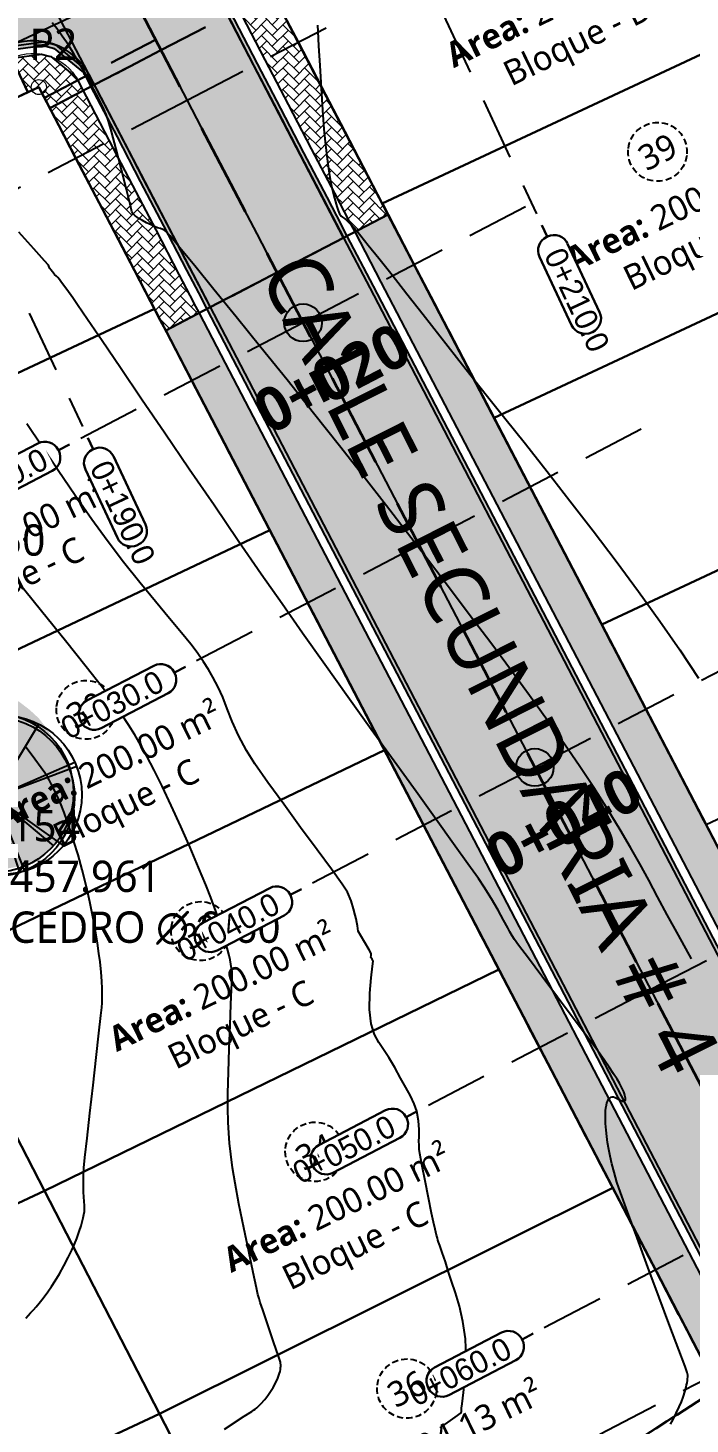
# Model space of a CAD drawing. Header units: millimetres. Extents: x 86 to 591881, y 99 to 1307229.
# Drawn here: x 590765.4 to 590791.8, y 1307076.9 to 1307132.6 of the extents above; entities that cross this region are included whole.
import ezdxf
from ezdxf.enums import TextEntityAlignment as Align

# ---------------------------------------------------------------- set-up
doc = ezdxf.new("R2010")
doc.units = ezdxf.units.MM
for name, pattern in [('CENTER2', [1.125, 0.75, -0.125, 0.125, -0.125]), ('DASHED', [0.75, 0.5, -0.25]), ('DASHED2', [0.375, 0.25, -0.125]), ('HIDDEN', [0.375, 0.25, -0.125]), ('PHANTOM', [2.5, 1.25, -0.25, 0.25, -0.25, 0.25, -0.25])]:
    doc.linetypes.add(name, pattern=pattern)
for name, color, linetype, lineweight in [('_BLOQUES', 9, 'Continuous', 20), ('_BORDILLOS Y CUNETAS', 252, 'Continuous', 20), ('_TEXTO', 3, 'Continuous', 25), ('A-GENM', 252, 'Continuous', 9), ('COTAS', 40, 'Continuous', 5), ('CUADROS', 9, 'Continuous', 20)]:
    doc.layers.add(name, color=color, linetype=linetype, lineweight=lineweight)
for name, color, linetype in [('_PUNTOS TOPOGRAFICOS', 1, 'Continuous'), ('Areas', 9, 'Continuous'), ('Berberis verde', 74, 'Continuous'), ('C-PROP-LINE', 230, 'Continuous'), ('C-PROP-TEXT', 92, 'Continuous'), ('C-ROAD', 7, 'Continuous'), ('C-ROAD-CORR-BNDY', 1, 'CENTER2'), ('C-ROAD-CORR-PATT', 150, 'Continuous'), ('C-ROAD-SAMP', 150, 'HIDDEN'), ('C-ROAD-SAMP-TEXT', 11, 'Continuous'), ('C-ROAD-STAN-MAJR', 11, 'Continuous'), ('C-TINN-BNDY', 110, 'Continuous'), ('C-TOPO-FEAT', 94, 'Continuous'), ('C-TOPO-MAJR', 9, 'Continuous'), ('C-TOPO-MINR', 8, 'Continuous')]:
    doc.layers.add(name, color=color, linetype=linetype)
doc.layers.add('Area', color=52, linetype='Continuous', plot=False)
doc.styles.add('ST - ETIQUETAS', font='', dxfattribs={"height": 2.5})
doc.styles.get("Standard").update_dxf_attribs({"font": 'simplex.shx'})
doc.styles.get('ST - ETIQUETAS').set_extended_font_data('Roboto Thin')

# ---------------------------------------------------------------- blocks, each defined once
blk = doc.blocks.new('Arbol 1')
at = {"layer": 'Areas'}
h = blk.add_hatch(color=69, dxfattribs=at)
h.set_gradient(color1=(68, 80, 48), color2=(130, 156, 68), tint=1, name='SPHERICAL')
edge = h.paths.add_edge_path()
edge.add_arc((11536.5, 2842.1), 100, 0, 360)
h = blk.add_hatch(color=253, dxfattribs=at)
h.set_gradient(color1=(177, 171, 160), color2=(222, 220, 217), rotation=165, centered=1, tint=1, name='CYLINDER')
h.paths.add_polyline_path([(11462.3, 2774.2), (11480.4, 2758.8), (11495.8, 2750.2), (11510.3, 2745.2), (11525.3, 2742.1), (11543.4, 2742.1), (11558, 2744.3), (11574.3, 2748.9), (11587.4, 2756.1), (11601.5, 2766.1), (11611.9, 2776), (11620.1, 2787.4), (11629.6, 2804.1), (11635.5, 2825.4), (11636.4, 2845.4), (11633.7, 2867.3), (11626.9, 2885.4), (11637.8, 2874.5), (11647.3, 2861.4), (11654.5, 2848.7), (11660, 2832.8), (11664.1, 2817.9), (11665.9, 2806.6), (11665.4, 2789.3), (11662.7, 2774.8), (11656.8, 2757.6), (11652.3, 2747.7), (11644.1, 2737.7), (11633.2, 2725.5), (11621.4, 2718.2), (11612.8, 2712.8), (11599.2, 2707.8), (11581.1, 2704.2), (11561.6, 2704.2), (11543.9, 2706.9), (11527.1, 2712.8), (11509.4, 2721.4), (11495.4, 2732.2), (11483.6, 2743.1), (11473.2, 2756.3), (11463.2, 2773)])
blk = doc.blocks.new('Arbol 21')
for p, q in [((0, 0), (-0.634, 1.359)), ((0, 0), (-0.276, 1.476)), ((0, 0), (-0.187, 1.495)), ((0, 0), (1.199, 1.014)), ((0, 0), (1.281, 0.914)), ((0, 0), (1.392, 0.742)), ((0, 0), (-1.423, 0.474)), ((-1.419, -0.472), (0, 0)), ((0, 0), (-1.397, -0.56)), ((0, 0), (-0.918, -1.103)), ((0, 0), (-0.918, -1.29)), ((0, 0), (1.375, -0.828)), ((0, 0), (0.659, -1.506)), ((0, 0), (0.578, -1.54))]:
    blk.add_line(p, q)
for centre in [(0, 0), (0.043, -0.138), (0.078, 0.018)]:
    blk.add_circle(centre, 1.5)
blk = doc.blocks.new('a1')
at = {"layer": 'Area', "xscale": 0.01089513700384753, "yscale": 0.01089513700384753, "zscale": 0.005447568501798505}
blk.add_blockref('Arbol 1', (-170.698, -9.368), dxfattribs=at)
at = {"layer": 'Berberis verde', "xscale": 0.7626595902693271, "yscale": 0.7626595902693271, "zscale": 0.005447568501798505, "rotation": 270}
blk.add_blockref('Arbol 21', (-44.955, 21.652), dxfattribs=at)
blk = doc.blocks.new('A$Ca183de04')
at = {"layer": 'A-GENM', "xscale": 0.9254573807813, "yscale": 0.9254573807813, "zscale": 0.9254573807813, "rotation": 180}
blk.add_blockref('a1', (-40.347, 21.097), dxfattribs=at)
blk = doc.blocks.new('*U181', base_point=(590747.204, 1307113.845, 458.04))
at = {"layer": '_PUNTOS TOPOGRAFICOS', "color": 0, "linetype": 'ByBlock', "lineweight": -2, "xscale": 2.999449914575026, "yscale": 2.999449914575026, "zscale": 2.999449914575026}
blk.add_blockref('A$Ca183de04', (590747.204, 1307113.845, 458.04), dxfattribs=at)
at = {"layer": '_PUNTOS TOPOGRAFICOS', "color": 1, "linetype": 'ByBlock', "insert": (590752.55, 1307115.559, 458.04), "char_height": 1.25, "attachment_point": 7, "style": 'ST - ETIQUETAS'}
blk.add_mtext('152', dxfattribs=at)
at = {"layer": '_PUNTOS TOPOGRAFICOS', "color": 3, "linetype": 'ByBlock', "insert": (590752.55, 1307114.166, 458.04), "char_height": 1.25, "attachment_point": 4, "style": 'ST - ETIQUETAS'}
blk.add_mtext('458.040', dxfattribs=at)
at = {"layer": '_PUNTOS TOPOGRAFICOS', "color": 251, "linetype": 'ByBlock', "insert": (590752.55, 1307112.774, 458.04), "char_height": 1.25, "attachment_point": 1, "style": 'ST - ETIQUETAS'}
blk.add_mtext('{\\fRoboto Black|b0|i0|c0|p2;GENIZARO ∅ 0.50}', dxfattribs=at)
blk = doc.blocks.new('*U182', base_point=(590760.288, 1307098.722, 457.961))
at = {"layer": '_PUNTOS TOPOGRAFICOS', "color": 0, "linetype": 'ByBlock', "lineweight": -2, "xscale": 2.999449914575026, "yscale": 2.999449914575026, "zscale": 2.999449914575026}
blk.add_blockref('A$Ca183de04', (590760.288, 1307098.722, 457.961), dxfattribs=at)
at = {"layer": '_PUNTOS TOPOGRAFICOS', "color": 1, "linetype": 'ByBlock', "insert": (590764.657, 1307100.114, 457.961), "char_height": 1.25, "attachment_point": 7, "style": 'ST - ETIQUETAS'}
blk.add_mtext('154', dxfattribs=at)
at = {"layer": '_PUNTOS TOPOGRAFICOS', "color": 3, "linetype": 'ByBlock', "insert": (590764.657, 1307098.722, 457.961), "char_height": 1.25, "attachment_point": 4, "style": 'ST - ETIQUETAS'}
blk.add_mtext('457.961', dxfattribs=at)
at = {"layer": '_PUNTOS TOPOGRAFICOS', "color": 251, "linetype": 'ByBlock', "insert": (590764.657, 1307097.33, 457.961), "char_height": 1.25, "attachment_point": 1, "style": 'ST - ETIQUETAS'}
blk.add_mtext('{\\fRoboto Black|b0|i0|c0|p2;CEDRO ∅ 0.60}', dxfattribs=at)
blk = doc.blocks.new('MARCA ESTACION')
h = blk.add_hatch(color=7)
h.dxf.hatch_style = 1
h.paths.add_polyline_path([(-3, 0), (0, 0), (0, 3, 0.414214)])
h.paths.add_polyline_path([(3, 0), (0, 0), (0, -3, 0.414214)])
at = {"true_color": 0xffffff}
h = blk.add_hatch(color=7, dxfattribs=at)
h.dxf.hatch_style = 1
h.paths.add_polyline_path([(0, 3), (0, 0), (3, 0, 0.414214)])
h.paths.add_polyline_path([(0, 0), (-3, 0, 0.414214), (0, -3)])
at = {"color": 7, "lineweight": 20}
for points in [[(0, 4), (0, -4)], [(-4, 0), (4, 0)]]:
    blk.add_lwpolyline(points, dxfattribs=at)
at = {"color": 7}
blk.add_circle((0, 0), 3, dxfattribs=at)

msp = doc.modelspace()

# ---------------------------------------------------------------- hatches: boundary and pattern name
at = {"layer": 'C-ROAD-CORR-PATT', "linetype": 'Continuous', "lineweight": 5, "true_color": 0x898989}
for points in [[(590770.68, 1307131.687), (590770.481, 1307132.068), (590770.478, 1307132.074), (590770.475, 1307132.08), (590768.062, 1307136.709), (590768.033, 1307136.764), (590768.027, 1307136.776), (590768.021, 1307136.788), (590767.111, 1307138.534), (590767.102, 1307138.551), (590767.115, 1307138.558), (590772.286, 1307140.979), (590772.376, 1307141.021), (590774.497, 1307136.493), (590774.467, 1307136.479), (590773.332, 1307135.37), (590773.331, 1307135.367), (590773.33, 1307135.364), (590773.19, 1307135.033), (590773.189, 1307135.03), (590773.188, 1307135.027), (590773.183, 1307135.015), (590773.254, 1307133.255), (590773.256, 1307133.253), (590773.257, 1307133.25), (590773.34, 1307133.074), (590770.68, 1307131.687)], [(590762.405, 1307136.352), (590767.09, 1307138.546), (590767.102, 1307138.551), (590767.11, 1307138.535), (590768.027, 1307136.776), (590768.196, 1307136.452), (590770.278, 1307132.457), (590770.281, 1307132.451), (590770.284, 1307132.445), (590770.463, 1307132.102), (590767.803, 1307130.715), (590767.716, 1307130.868), (590767.715, 1307130.871), (590767.713, 1307130.873), (590766.472, 1307131.898), (590766.387, 1307131.928), (590766.005, 1307132.025), (590766.002, 1307132.025), (590765.999, 1307132.026), (590764.526, 1307131.824), (590762.405, 1307136.352)], [(590773.34, 1307133.074), (590773.46, 1307132.844), (590774.384, 1307131.07), (590775.309, 1307129.297), (590776.233, 1307127.523), (590777.157, 1307125.75), (590777.746, 1307124.621), (590777.747, 1307124.618), (590777.962, 1307124.206), (590775.302, 1307122.819), (590775.087, 1307123.232), (590775.085, 1307123.234), (590774.497, 1307124.363), (590773.573, 1307126.137), (590772.648, 1307127.91), (590771.724, 1307129.684), (590770.799, 1307131.457), (590770.68, 1307131.687), (590773.34, 1307133.074)], [(590777.962, 1307124.206), (590779.006, 1307122.202), (590788.25, 1307104.467), (590797.494, 1307086.731), (590799.71, 1307082.48), (590797.05, 1307081.093), (590794.834, 1307085.345), (590785.59, 1307103.08), (590776.346, 1307120.816), (590775.302, 1307122.819), (590777.962, 1307124.206)]]:
    msp.add_hatch(color=252, dxfattribs=at).paths.add_polyline_path(points, flags=0)
at = {"layer": 'C-ROAD-CORR-PATT', "linetype": 'Continuous', "lineweight": 5}
h = msp.add_hatch(dxfattribs=at)
h.set_pattern_fill('AR-HBONE', color=30, scale=0.003, style=0)
h.set_pattern_definition([(45, (590775.1135, 1307133.99812), (0, 0.431052), [0.9144, -0.3048]), (135, (590775.32902, 1307134.21365), (4e-17, 0.431052), [0.9144, -0.3048])])
h.paths.add_polyline_path([(590775.113, 1307133.998), (590775.233, 1307133.768), (590776.158, 1307131.995), (590777.082, 1307130.221), (590778.007, 1307128.448), (590778.931, 1307126.674), (590779.519, 1307125.545), (590779.521, 1307125.543), (590779.735, 1307125.13), (590778.405, 1307124.437), (590778.19, 1307124.849), (590778.189, 1307124.852), (590777.601, 1307125.981), (590776.676, 1307127.754), (590775.752, 1307129.528), (590774.828, 1307131.301), (590773.903, 1307133.075), (590773.783, 1307133.305), (590775.113, 1307133.998)], flags=0)
for color, points in [(3, [(590773.473, 1307133.143), (590773.593, 1307132.913), (590774.517, 1307131.14), (590775.442, 1307129.366), (590776.366, 1307127.592), (590777.29, 1307125.819), (590777.879, 1307124.69), (590777.88, 1307124.687), (590778.095, 1307124.275), (590777.962, 1307124.206), (590777.747, 1307124.618), (590777.746, 1307124.621), (590777.157, 1307125.75), (590776.233, 1307127.523), (590775.309, 1307129.297), (590774.384, 1307131.07), (590773.46, 1307132.844), (590773.34, 1307133.074), (590773.473, 1307133.143)]), (3, [(590764.526, 1307131.824), (590765.999, 1307132.026), (590766.002, 1307132.025), (590766.005, 1307132.025), (590766.387, 1307131.928), (590766.472, 1307131.898), (590767.713, 1307130.873), (590767.715, 1307130.871), (590767.716, 1307130.868), (590767.803, 1307130.715), (590767.67, 1307130.646), (590767.589, 1307130.79), (590767.587, 1307130.792), (590767.586, 1307130.794), (590766.418, 1307131.758), (590766.339, 1307131.786), (590765.98, 1307131.877), (590765.977, 1307131.877), (590765.974, 1307131.878), (590764.589, 1307131.688), (590764.526, 1307131.824)]), (251, [(590770.463, 1307132.102), (590770.68, 1307131.687), (590768.019, 1307130.301), (590767.803, 1307130.715), (590770.463, 1307132.102)]), (251, [(590770.68, 1307131.687), (590770.799, 1307131.457), (590771.724, 1307129.684), (590772.648, 1307127.91), (590773.573, 1307126.137), (590774.497, 1307124.363), (590775.085, 1307123.234), (590775.087, 1307123.232), (590775.302, 1307122.819), (590772.641, 1307121.433), (590772.426, 1307121.845), (590772.425, 1307121.848), (590771.837, 1307122.976), (590770.912, 1307124.75), (590769.988, 1307126.523), (590769.064, 1307128.297), (590768.139, 1307130.071), (590768.019, 1307130.301), (590770.68, 1307131.687)]), (3, [(590767.803, 1307130.715), (590768.019, 1307130.301), (590767.886, 1307130.231), (590767.67, 1307130.646), (590767.803, 1307130.715)]), (3, [(590768.019, 1307130.301), (590768.139, 1307130.071), (590769.064, 1307128.297), (590769.988, 1307126.523), (590770.912, 1307124.75), (590771.837, 1307122.976), (590772.425, 1307121.848), (590772.426, 1307121.845), (590772.641, 1307121.433), (590772.508, 1307121.363), (590772.293, 1307121.776), (590772.292, 1307121.778), (590771.704, 1307122.907), (590770.779, 1307124.681), (590769.855, 1307126.454), (590768.931, 1307128.228), (590768.006, 1307130.001), (590767.886, 1307130.231), (590768.019, 1307130.301)]), (3, [(590778.095, 1307124.275), (590779.139, 1307122.272), (590788.383, 1307104.536), (590797.627, 1307086.801), (590799.843, 1307082.549), (590799.71, 1307082.48), (590797.494, 1307086.731), (590788.25, 1307104.467), (590779.006, 1307122.202), (590777.962, 1307124.206), (590778.095, 1307124.275)]), (251, [(590775.302, 1307122.819), (590776.346, 1307120.816), (590785.59, 1307103.08), (590794.834, 1307085.345), (590797.05, 1307081.093), (590794.389, 1307079.707), (590792.173, 1307083.958), (590782.929, 1307101.694), (590773.686, 1307119.429), (590772.641, 1307121.433), (590775.302, 1307122.819)]), (3, [(590772.641, 1307121.433), (590773.686, 1307119.429), (590782.929, 1307101.694), (590792.173, 1307083.958), (590794.389, 1307079.707), (590794.256, 1307079.638), (590792.04, 1307083.889), (590782.796, 1307101.624), (590773.552, 1307119.36), (590772.508, 1307121.363), (590772.641, 1307121.433)])]:
    msp.add_hatch(color=color, dxfattribs=at).paths.add_polyline_path(points, flags=0)
h = msp.add_hatch(dxfattribs=at)
h.set_pattern_fill('AR-HBONE', color=30, scale=0.003, style=0)
h.set_pattern_definition([(45, (590764.73792, 1307131.3711), (0, 0.431052), [0.9144, -0.3048]), (135, (590764.95344, 1307131.58664), (4e-17, 0.431052), [0.9144, -0.3048])])
h.paths.add_polyline_path([(590764.738, 1307131.371), (590765.916, 1307131.532), (590765.919, 1307131.532), (590765.921, 1307131.532), (590766.227, 1307131.454), (590766.294, 1307131.43), (590767.288, 1307130.611), (590767.289, 1307130.609), (590767.29, 1307130.607), (590767.36, 1307130.484), (590766.03, 1307129.791), (590766.013, 1307129.822), (590766.013, 1307129.823), (590766.013, 1307129.823), (590765.823, 1307130.186), (590765.808, 1307130.216), (590765.688, 1307130.16), (590765.687, 1307130.159), (590765.686, 1307130.159), (590765.374, 1307130.013), (590764.738, 1307131.371)], flags=0)
h = msp.add_hatch(dxfattribs=at)
h.set_pattern_fill('AR-HBONE', color=30, scale=0.003, style=0)
h.set_pattern_definition([(45, (590767.35967, 1307130.48428), (0, 0.43105), [0.9144, -0.3048]), (135, (590767.5752, 1307130.6998), (4e-17, 0.431052), [0.9144, -0.3048])])
h.paths.add_polyline_path([(590767.36, 1307130.484), (590767.576, 1307130.069), (590766.246, 1307129.376), (590766.03, 1307129.791), (590767.36, 1307130.484)], flags=0)
h = msp.add_hatch(dxfattribs=at)
h.set_pattern_fill('AR-HBONE', color=30, scale=0.003, style=0)
h.set_pattern_definition([(45, (590767.5759, 1307130.06944), (0, 0.431052), [0.9144, -0.3048]), (135, (590767.79142, 1307130.28496), (4e-17, 0.431052), [0.9144, -0.3048])])
h.paths.add_polyline_path([(590767.576, 1307130.069), (590767.696, 1307129.839), (590768.62, 1307128.066), (590769.545, 1307126.292), (590770.469, 1307124.519), (590771.393, 1307122.745), (590771.982, 1307121.617), (590771.983, 1307121.614), (590772.198, 1307121.202), (590770.868, 1307120.508), (590770.653, 1307120.921), (590770.651, 1307120.923), (590770.063, 1307122.052), (590769.139, 1307123.826), (590768.214, 1307125.599), (590767.29, 1307127.373), (590766.366, 1307129.146), (590766.246, 1307129.376), (590767.576, 1307130.069)], flags=0)
h = msp.add_hatch(dxfattribs=at)
h.set_pattern_fill('AR-HBONE', color=30, scale=0.003, style=0)
h.set_pattern_definition([(45, (590779.73548, 1307125.13035), (0, 0.4310523), [0.9144, -0.3048]), (135, (590779.951, 1307125.34588), (4e-17, 0.4310523), [0.9144, -0.3048])])
h.paths.add_polyline_path([(590779.735, 1307125.13), (590780.78, 1307123.127), (590790.024, 1307105.391), (590799.268, 1307087.656), (590801.483, 1307083.404), (590800.153, 1307082.711), (590797.937, 1307086.962), (590788.694, 1307104.698), (590779.45, 1307122.434), (590778.405, 1307124.437), (590779.735, 1307125.13)], flags=0)
h = msp.add_hatch(dxfattribs=at)
h.set_pattern_fill('AR-HBONE', color=30, scale=0.003, style=0)
h.set_pattern_definition([(45, (590772.19787, 1307121.20167), (0, 0.4310523), [0.9144, -0.3048]), (135, (590772.4134, 1307121.4172), (4e-17, 0.4310523), [0.9144, -0.3048])])
h.paths.add_polyline_path([(590772.198, 1307121.202), (590773.242, 1307119.198), (590782.486, 1307101.463), (590791.73, 1307083.727), (590793.946, 1307079.476), (590792.616, 1307078.782), (590790.4, 1307083.034), (590781.156, 1307100.769), (590771.912, 1307118.505), (590770.868, 1307120.508), (590772.198, 1307121.202)], flags=0)

# ---------------------------------------------------------------- linework, layer by layer
at = {"layer": '_BLOQUES', "flags": 128}
for points in [[(590774.872, 1307134.461), (590812.329, 1307152.002), (590841.535, 1307111.434), (590823.499, 1307099.011), (590801.231, 1307083.89), (590774.872, 1307134.461)], [(590729.556, 1307113.239), (590765.808, 1307130.216), (590792.869, 1307078.297), (590782.862, 1307071.827), (590771.491, 1307065.034), (590758.655, 1307056.883), (590729.556, 1307113.239)]]:
    msp.add_lwpolyline(points, dxfattribs=at)
at = {"layer": '_BORDILLOS Y CUNETAS'}
for points in [[(590843.162, 1307112.597), (590814.194, 1307152.834, 0.360722), (590811.105, 1307153.637), (590774.497, 1307136.493, 0.426718), (590773.34, 1307133.074), (590799.565, 1307082.758)], [(590799.981, 1307083.041), (590773.783, 1307133.305, -0.426718), (590774.709, 1307136.04), (590811.317, 1307153.184, -0.360722), (590813.788, 1307152.542), (590842.756, 1307112.306)], [(590756.959, 1307055.807), (590728.018, 1307111.86, -0.425582), (590729.179, 1307115.271), (590764.526, 1307131.824, -0.401819), (590767.803, 1307130.715), (590794.555, 1307079.388)], [(590757.383, 1307056.076), (590728.462, 1307112.089, -0.425582), (590729.391, 1307114.818), (590764.738, 1307131.371, -0.401819), (590767.36, 1307130.484), (590794.134, 1307079.115)]]:
    msp.add_lwpolyline(points, format="xyb", dxfattribs=at)
at = {"layer": 'C-PROP-LINE', "color": 4, "linetype": 'Continuous', "lineweight": 25}
for points in [[(590774.872, 1307134.461, 0), (590812.329, 1307152.002, 0), (590841.535, 1307111.434, 0), (590823.499, 1307099.011, 0), (590801.231, 1307083.89, 0), (590774.872, 1307134.461, 0)], [(590792.589, 1307142.757, 0), (590774.872, 1307134.461, 0), (590779.506, 1307125.57, 0), (590797.955, 1307134.21, 0), (590792.589, 1307142.757, 0)], [(590797.955, 1307134.21, 0), (590779.506, 1307125.57, 0), (590783.963, 1307117.02, 0), (590803.117, 1307125.99, 0), (590797.955, 1307134.21, 0)], [(590729.556, 1307113.239, 0), (590765.808, 1307130.216, 0), (590792.869, 1307078.297, 0), (590782.862, 1307071.827, 0), (590771.491, 1307065.034, 0), (590758.655, 1307056.883, 0), (590729.556, 1307113.239, 0)], [(590770.422, 1307121.364, 0), (590765.808, 1307130.216, 0), (590747.682, 1307121.728, 0), (590752.269, 1307112.842, 0), (590770.422, 1307121.364, 0)], [(590803.117, 1307125.99, 0), (590783.963, 1307117.02, 0), (590788.261, 1307108.774, 0), (590808.095, 1307118.062, 0), (590803.117, 1307125.99, 0)], [(590775.017, 1307112.547, 0), (590770.422, 1307121.364, 0), (590752.269, 1307112.842, 0), (590756.857, 1307103.955, 0), (590775.017, 1307112.547, 0)], [(590812.908, 1307110.397, 0), (590808.095, 1307118.062, 0), (590788.261, 1307108.774, 0), (590792.416, 1307100.801, 0), (590812.908, 1307110.397, 0)], [(590779.595, 1307103.765, 0), (590775.017, 1307112.547, 0), (590756.857, 1307103.955, 0), (590761.444, 1307095.069, 0), (590779.595, 1307103.765, 0)], [(590784.154, 1307095.017, 0), (590779.595, 1307103.765, 0), (590761.444, 1307095.069, 0), (590766.032, 1307086.182, 0), (590784.154, 1307095.017, 0)], [(590761.444, 1307095.069, 0), (590743.321, 1307086.581, 0), (590747.909, 1307077.694, 0), (590766.032, 1307086.182, 0), (590761.444, 1307095.069, 0)], [(590788.695, 1307086.304, 0), (590784.154, 1307095.017, 0), (590766.032, 1307086.182, 0), (590770.62, 1307077.294, 0), (590788.695, 1307086.304, 0)], [(590792.869, 1307078.297, 0), (590788.695, 1307086.304, 0), (590770.62, 1307077.294, 0), (590775.663, 1307067.526, 0), (590782.862, 1307071.827, 0), (590792.869, 1307078.297, 0)], [(590766.032, 1307086.182, 0), (590747.909, 1307077.694, 0), (590752.498, 1307068.807, 0), (590770.62, 1307077.294, 0), (590766.032, 1307086.182, 0)], [(590770.62, 1307077.294, 0), (590752.498, 1307068.807, 0), (590758.655, 1307056.883, 0), (590771.491, 1307065.034, 0), (590775.663, 1307067.526, 0), (590770.62, 1307077.294, 0)]]:
    msp.add_polyline3d(points, dxfattribs=at)
at = {"layer": 'C-PROP-LINE', "color": 242, "linetype": 'PHANTOM', "lineweight": 30, "ltscale": 2}
msp.add_polyline3d([(590685.718, 1307018.866, 0), (590705.811, 1307027.095, 0), (590718.782, 1307032.966, 0), (590725.495, 1307036.495, 0), (590741.938, 1307046.2, 0), (590756.295, 1307055.385, 0), (590771.491, 1307065.034, 0), (590782.862, 1307071.827, 0), (590795.518, 1307080.01, 0)], dxfattribs=at)
at = {"layer": 'C-PROP-TEXT', "color": 12, "linetype": 'DASHED2', "lineweight": 25, "extrusion": (0, 0, -1)}
for centre, radius, start, end in [((-590790.484, 1307127.633), 1.173, 6.826, 186.826), ((-590790.484, 1307127.633), 1.173, 186.826, 6.826), ((-590767.684, 1307105.375), 1.175, 6.7668, 186.7668), ((-590767.684, 1307105.375), 1.175, 186.7668, 6.7668), ((-590772.257, 1307096.548), 1.176, 6.7077, 186.7077), ((-590772.257, 1307096.548), 1.176, 186.7077, 6.7077), ((-590776.819, 1307087.743), 1.183, 6.4502, 186.4502), ((-590776.819, 1307087.743), 1.183, 186.4502, 6.4502), ((-590780.485, 1307078.298), 1.183, 6.4269, 186.4269), ((-590780.485, 1307078.298), 1.183, 186.4269, 6.4269)]:
    msp.add_arc(centre, radius, start, end, dxfattribs=at)
at = {"layer": 'C-ROAD', "color": 7, "linetype": 'Continuous', "lineweight": -3, "flags": 128}
for points in [[(590755.442, 1307127.57), (590783.581, 1307140.747)], [(590769.762, 1307139.938), (590777.97, 1307124.19)], [(590764.442, 1307137.165), (590772.649, 1307121.417)], [(590777.962, 1307124.206), (590773.34, 1307133.074)], [(590767.803, 1307130.715), (590772.425, 1307121.848)]]:
    msp.add_lwpolyline(points, dxfattribs=at)
at = {"layer": 'C-ROAD', "color": 2, "linetype": 'HIDDEN', "lineweight": 35, "ltscale": 15, "flags": 128}
msp.add_lwpolyline([(590767.102, 1307138.551), (590797.05, 1307081.093)], dxfattribs=at)
at = {"layer": 'C-ROAD', "color": 7, "linetype": 'Continuous', "lineweight": -3, "flags": 128}
msp.add_lwpolyline([(590767.803, 1307130.715, 0.401819), (590764.526, 1307131.824)], format="xyb", dxfattribs=at)
at = {"layer": 'C-ROAD-CORR-BNDY', "color": 166, "linetype": 'DASHED', "lineweight": 30, "ltscale": 4}
for points in [[(590765.374, 1307130.013), (590765.686, 1307130.159), (590765.687, 1307130.159), (590765.688, 1307130.16), (590765.808, 1307130.216), (590765.823, 1307130.186), (590766.013, 1307129.823), (590766.013, 1307129.823), (590766.013, 1307129.822), (590766.03, 1307129.791), (590770.463, 1307132.102), (590770.284, 1307132.445), (590770.281, 1307132.451), (590770.278, 1307132.457), (590768.196, 1307136.452), (590768.027, 1307136.776), (590767.11, 1307138.535), (590767.102, 1307138.551), (590767.09, 1307138.546), (590762.405, 1307136.352)], [(590766.246, 1307129.376), (590766.366, 1307129.146), (590767.29, 1307127.373), (590768.214, 1307125.599), (590769.139, 1307123.826), (590770.063, 1307122.052), (590770.651, 1307120.923), (590770.653, 1307120.921), (590770.868, 1307120.508), (590779.735, 1307125.13), (590779.521, 1307125.543), (590779.519, 1307125.545), (590778.931, 1307126.674), (590778.007, 1307128.448), (590777.082, 1307130.221), (590776.158, 1307131.995), (590775.233, 1307133.768), (590775.113, 1307133.998)], [(590766.03, 1307129.791), (590766.246, 1307129.376), (590770.68, 1307131.687), (590770.463, 1307132.102)], [(590770.868, 1307120.508), (590771.912, 1307118.505), (590781.156, 1307100.769), (590790.4, 1307083.034), (590792.616, 1307078.782), (590801.483, 1307083.404), (590799.268, 1307087.656), (590790.024, 1307105.391), (590780.78, 1307123.127), (590779.735, 1307125.13)]]:
    msp.add_lwpolyline(points, close=True, dxfattribs=at)
msp.add_lwpolyline([(590768.062, 1307136.709), (590770.475, 1307132.08), (590770.478, 1307132.074), (590770.481, 1307132.068), (590770.68, 1307131.687), (590775.113, 1307133.998)], dxfattribs=at)
at = {"layer": 'C-ROAD-SAMP', "color": 1, "linetype": 'DASHED2', "lineweight": 25, "ltscale": 10}
for points in [[(590768.695, 1307161.382), (590777.177, 1307143.269), (590785.659, 1307125.157)], [(590750.582, 1307152.9), (590759.064, 1307134.787), (590767.546, 1307116.675)], [(590780.592, 1307134.306), (590771.724, 1307129.684), (590762.856, 1307125.062)], [(590785.214, 1307125.438), (590776.346, 1307120.816), (590767.478, 1307116.194)], [(590789.836, 1307116.57), (590780.968, 1307111.948), (590772.1, 1307107.326)], [(590794.458, 1307107.702), (590785.59, 1307103.08), (590776.722, 1307098.458)], [(590799.08, 1307098.835), (590790.212, 1307094.213), (590781.344, 1307089.591)], [(590803.702, 1307089.967), (590794.834, 1307085.345), (590785.966, 1307080.723)], [(590805.917, 1307085.715), (590797.05, 1307081.093), (590788.182, 1307076.471)]]:
    msp.add_lwpolyline(points, dxfattribs=at)
at = {"layer": 'C-TINN-BNDY', "color": 110, "linetype": 'Continuous', "lineweight": -3}
for points in [[(590775.233, 1307133.768, 456.458), (590776.158, 1307131.995, 456.448), (590777.082, 1307130.221, 456.438), (590778.007, 1307128.448, 456.428), (590778.931, 1307126.674, 456.418), (590779.519, 1307125.545, 456.412), (590779.521, 1307125.543, 456.412), (590779.735, 1307125.13, 456.41), (590780.78, 1307123.127, 457.252), (590790.024, 1307105.391, 457.153), (590799.268, 1307087.656, 457.053)], [(590792.616, 1307078.782, 456.83), (590790.4, 1307083.034, 456.853), (590781.156, 1307100.769, 456.953), (590771.912, 1307118.505, 457.052), (590770.868, 1307120.508, 456.21), (590770.653, 1307120.921, 456.212), (590770.651, 1307120.923, 456.212), (590770.063, 1307122.052, 456.218), (590769.139, 1307123.826, 456.228), (590768.214, 1307125.599, 456.238), (590767.29, 1307127.373, 456.248), (590766.366, 1307129.146, 456.258), (590766.246, 1307129.376, 456.259), (590766.03, 1307129.791, 456.322), (590766.013, 1307129.822, 456.324), (590766.013, 1307129.823, 456.324), (590766.013, 1307129.823, 456.324), (590765.823, 1307130.186, 456.343), (590765.808, 1307130.216, 456.344), (590765.688, 1307130.16, 456.356), (590765.687, 1307130.159, 456.356), (590765.686, 1307130.159, 456.356), (590765.374, 1307130.013, 456.489), (590763.844, 1307129.296, 457.289)]]:
    msp.add_polyline3d(points, dxfattribs=at)
at = {"layer": 'C-TOPO-FEAT', "color": 94, "linetype": 'Continuous', "lineweight": -3, "flags": 128}
for points in [[(590770.68, 1307131.687), (590770.481, 1307132.068), (590770.478, 1307132.074), (590770.475, 1307132.08), (590768.062, 1307136.709), (590768.033, 1307136.764), (590768.027, 1307136.776), (590768.021, 1307136.788), (590767.111, 1307138.534), (590767.102, 1307138.551), (590767.115, 1307138.558), (590772.286, 1307140.979), (590772.376, 1307141.021)], [(590762.405, 1307136.352), (590767.09, 1307138.546), (590767.102, 1307138.551), (590767.11, 1307138.535), (590768.027, 1307136.776), (590768.196, 1307136.452), (590770.278, 1307132.457), (590770.281, 1307132.451), (590770.284, 1307132.445), (590770.463, 1307132.102)], [(590775.113, 1307133.998), (590775.233, 1307133.768), (590776.158, 1307131.995), (590777.082, 1307130.221), (590778.007, 1307128.448), (590778.931, 1307126.674), (590779.519, 1307125.545), (590779.521, 1307125.543), (590779.735, 1307125.13)], [(590773.34, 1307133.074), (590773.46, 1307132.844), (590774.384, 1307131.07), (590775.309, 1307129.297), (590776.233, 1307127.523), (590777.157, 1307125.75), (590777.746, 1307124.621), (590777.747, 1307124.618), (590777.962, 1307124.206)], [(590773.473, 1307133.143), (590773.593, 1307132.913), (590774.517, 1307131.14), (590775.442, 1307129.366), (590776.366, 1307127.592), (590777.29, 1307125.819), (590777.879, 1307124.69), (590777.88, 1307124.687), (590778.095, 1307124.275)], [(590773.783, 1307133.305), (590773.903, 1307133.075), (590774.828, 1307131.301), (590775.752, 1307129.528), (590776.676, 1307127.754), (590777.601, 1307125.981), (590778.189, 1307124.852), (590778.19, 1307124.849), (590778.405, 1307124.437)], [(590764.526, 1307131.824), (590765.999, 1307132.026), (590766.002, 1307132.025), (590766.005, 1307132.025), (590766.387, 1307131.928), (590766.472, 1307131.898), (590767.713, 1307130.873), (590767.715, 1307130.871), (590767.716, 1307130.868), (590767.803, 1307130.715)], [(590770.463, 1307132.102), (590770.68, 1307131.687)], [(590764.589, 1307131.688), (590765.974, 1307131.878), (590765.977, 1307131.877), (590765.98, 1307131.877), (590766.339, 1307131.786), (590766.418, 1307131.758), (590767.586, 1307130.794), (590767.587, 1307130.792), (590767.589, 1307130.79), (590767.67, 1307130.646)], [(590764.738, 1307131.371), (590765.916, 1307131.532), (590765.919, 1307131.532), (590765.921, 1307131.532), (590766.227, 1307131.454), (590766.294, 1307131.43), (590767.288, 1307130.611), (590767.289, 1307130.609), (590767.29, 1307130.607), (590767.36, 1307130.484)], [(590770.68, 1307131.687), (590770.799, 1307131.457), (590771.724, 1307129.684), (590772.648, 1307127.91), (590773.573, 1307126.137), (590774.497, 1307124.363), (590775.085, 1307123.234), (590775.087, 1307123.232), (590775.302, 1307122.819)], [(590767.36, 1307130.484), (590767.576, 1307130.069)], [(590767.67, 1307130.646), (590767.886, 1307130.231)], [(590767.803, 1307130.715), (590768.019, 1307130.301)], [(590767.886, 1307130.231), (590768.006, 1307130.001), (590768.931, 1307128.228), (590769.855, 1307126.454), (590770.779, 1307124.681), (590771.704, 1307122.907), (590772.292, 1307121.778), (590772.293, 1307121.776), (590772.508, 1307121.363)], [(590768.019, 1307130.301), (590768.139, 1307130.071), (590769.064, 1307128.297), (590769.988, 1307126.523), (590770.912, 1307124.75), (590771.837, 1307122.976), (590772.425, 1307121.848), (590772.426, 1307121.845), (590772.641, 1307121.433)], [(590765.374, 1307130.013), (590765.686, 1307130.159), (590765.687, 1307130.159), (590765.688, 1307130.16), (590765.808, 1307130.216), (590765.823, 1307130.186), (590766.013, 1307129.823), (590766.013, 1307129.823), (590766.013, 1307129.822), (590766.03, 1307129.791)], [(590766.03, 1307129.791), (590766.246, 1307129.376)], [(590767.576, 1307130.069), (590767.696, 1307129.839), (590768.62, 1307128.066), (590769.545, 1307126.292), (590770.469, 1307124.519), (590771.393, 1307122.745), (590771.982, 1307121.617), (590771.983, 1307121.614), (590772.198, 1307121.202)], [(590766.246, 1307129.376), (590766.366, 1307129.146), (590767.29, 1307127.373), (590768.214, 1307125.599), (590769.139, 1307123.826), (590770.063, 1307122.052), (590770.651, 1307120.923), (590770.653, 1307120.921), (590770.868, 1307120.508)], [(590779.735, 1307125.13), (590780.78, 1307123.127), (590790.024, 1307105.391), (590799.268, 1307087.656), (590801.483, 1307083.404)], [(590777.962, 1307124.206), (590779.006, 1307122.202), (590788.25, 1307104.467), (590797.494, 1307086.731), (590799.71, 1307082.48)], [(590778.095, 1307124.275), (590779.139, 1307122.272), (590788.383, 1307104.536), (590797.627, 1307086.801), (590799.843, 1307082.549)], [(590778.405, 1307124.437), (590779.45, 1307122.434), (590788.694, 1307104.698), (590797.937, 1307086.962), (590800.153, 1307082.711)], [(590775.302, 1307122.819), (590776.346, 1307120.816), (590785.59, 1307103.08), (590794.834, 1307085.345), (590797.05, 1307081.093)], [(590772.508, 1307121.363), (590773.552, 1307119.36), (590782.796, 1307101.624), (590792.04, 1307083.889), (590794.256, 1307079.638)], [(590772.641, 1307121.433), (590773.686, 1307119.429), (590782.929, 1307101.694), (590792.173, 1307083.958), (590794.389, 1307079.707)], [(590772.198, 1307121.202), (590773.242, 1307119.198), (590782.486, 1307101.463), (590791.73, 1307083.727), (590793.946, 1307079.476)], [(590770.868, 1307120.508), (590771.912, 1307118.505), (590781.156, 1307100.769), (590790.4, 1307083.034), (590792.616, 1307078.782)]]:
    msp.add_lwpolyline(points, dxfattribs=at)
at = {"layer": 'C-TOPO-MAJR', "color": 40, "linetype": 'Continuous', "lineweight": -3}
for points, elevation in [([(590791.834, 1307095.443), (590791.313, 1307096.384), (590790.873, 1307097.197), (590790.487, 1307097.919), (590790.131, 1307098.584), (590789.781, 1307099.227), (590789.411, 1307099.882), (590788.997, 1307100.586), (590788.514, 1307101.372), (590787.936, 1307102.276), (590787.383, 1307103.108), (590786.768, 1307104.002), (590786.097, 1307104.952), (590785.379, 1307105.947), (590784.621, 1307106.981), (590783.831, 1307108.044), (590783.017, 1307109.129), (590782.187, 1307110.226), (590781.348, 1307111.327), (590780.508, 1307112.425), (590779.675, 1307113.511), (590778.787, 1307114.655), (590777.805, 1307115.903), (590776.765, 1307117.212), (590775.706, 1307118.535), (590774.664, 1307119.828), (590773.679, 1307121.047), (590772.786, 1307122.146), (590772.024, 1307123.081), (590771.431, 1307123.806), (590771.045, 1307124.276), (590770.902, 1307124.448), (590770.831, 1307124.497), (590770.754, 1307124.54), (590770.659, 1307124.571), (590770.546, 1307124.606), (590770.445, 1307124.647), (590770.285, 1307124.717), (590770.107, 1307124.802), (590769.939, 1307124.896), (590769.802, 1307124.98), (590769.73, 1307125.028), (590769.655, 1307125.086), (590769.599, 1307125.131), (590769.555, 1307125.177), (590769.517, 1307125.252), (590769.51, 1307125.307), (590769.452, 1307125.541), (590769.304, 1307126.132), (590769.105, 1307126.919), (590768.894, 1307127.741), (590768.709, 1307128.438), (590768.589, 1307128.85), (590768.492, 1307129.122), (590768.406, 1307129.331), (590768.31, 1307129.535), (590768.181, 1307129.794), (590768.007, 1307130.126), (590767.758, 1307130.579), (590767.476, 1307131.078), (590767.201, 1307131.547), (590766.976, 1307131.91), (590766.743, 1307132.251), (590766.522, 1307132.549), (590766.337, 1307132.784)], 456.5), ([(590781.816, 1307076.733), (590782.418, 1307077.162), (590782.652, 1307077.329), (590782.665, 1307077.399), (590782.668, 1307077.462), (590782.659, 1307077.517), (590782.687, 1307077.691), (590782.749, 1307078.147), (590782.813, 1307078.793), (590782.847, 1307079.536), (590782.821, 1307080.284), (590782.723, 1307080.97), (590782.581, 1307081.586), (590782.422, 1307082.124), (590782.27, 1307082.58), (590782.151, 1307082.947), (590782.024, 1307083.353), (590781.896, 1307083.729), (590781.796, 1307084.011), (590781.75, 1307084.136), (590781.726, 1307084.215), (590781.703, 1307084.295), (590781.672, 1307084.414), (590781.612, 1307084.655), (590781.544, 1307084.944), (590781.47, 1307085.301), (590781.346, 1307085.908), (590781.21, 1307086.588), (590781.095, 1307087.166), (590781.038, 1307087.466), (590781.004, 1307087.672), (590780.982, 1307087.851), (590780.974, 1307088.01), (590780.969, 1307088.169), (590780.971, 1307088.342), (590780.973, 1307088.628), (590780.95, 1307088.983), (590780.878, 1307089.363), (590780.772, 1307089.664), (590780.626, 1307089.975), (590780.444, 1307090.31), (590780.235, 1307090.684), (590780.003, 1307091.114), (590779.77, 1307091.512), (590779.555, 1307091.821), (590779.362, 1307092.105), (590779.197, 1307092.427), (590779.063, 1307092.849), (590778.997, 1307093.421), (590779.009, 1307094.072), (590779.062, 1307094.686), (590779.118, 1307095.149), (590779.141, 1307095.344), (590779.096, 1307095.424), (590779.052, 1307095.497), (590779.056, 1307095.576), (590779.059, 1307095.656), (590778.979, 1307095.799), (590778.808, 1307096.09), (590778.635, 1307096.385), (590778.547, 1307096.545), (590778.53, 1307096.654), (590778.519, 1307096.765), (590778.495, 1307096.887), (590778.459, 1307097.037), (590778.426, 1307097.183), (590778.361, 1307097.44), (590778.261, 1307097.761), (590778.119, 1307098.096), (590777.908, 1307098.421), (590777.482, 1307099.014), (590776.908, 1307099.795), (590776.25, 1307100.686), (590775.573, 1307101.606), (590774.944, 1307102.476), (590774.427, 1307103.216), (590774.089, 1307103.746), (590773.77, 1307104.357), (590773.525, 1307104.915), (590773.326, 1307105.42), (590773.148, 1307105.875), (590772.961, 1307106.28), (590772.749, 1307106.682), (590772.573, 1307106.99), (590772.382, 1307107.29), (590772.125, 1307107.664), (590771.876, 1307107.989), (590771.499, 1307108.448), (590771.017, 1307109.023), (590770.456, 1307109.697), (590769.839, 1307110.45), (590769.192, 1307111.265), (590768.538, 1307112.123), (590767.929, 1307112.966), (590767.262, 1307113.92), (590766.58, 1307114.92), (590765.922, 1307115.896), (590765.331, 1307116.783)], 457), ([(590765.292, 1307081.109), (590765.48, 1307081.318), (590765.595, 1307081.438), (590765.708, 1307081.561), (590765.828, 1307081.704), (590765.986, 1307081.903), (590766.168, 1307082.153), (590766.313, 1307082.366), (590766.466, 1307082.604), (590766.632, 1307082.879), (590766.812, 1307083.202), (590766.983, 1307083.53), (590767.119, 1307083.815), (590767.23, 1307084.066), (590767.322, 1307084.291), (590767.423, 1307084.564), (590767.497, 1307084.793), (590767.542, 1307084.951), (590767.58, 1307085.106), (590767.606, 1307085.241), (590767.625, 1307085.369), (590767.635, 1307085.497), (590767.629, 1307085.609), (590767.614, 1307085.761), (590767.602, 1307085.947), (590767.596, 1307086.14), (590767.591, 1307086.408), (590767.594, 1307086.734), (590767.608, 1307087.102), (590767.647, 1307087.514), (590767.73, 1307088.284), (590767.843, 1307089.288), (590767.97, 1307090.404), (590768.096, 1307091.506), (590768.207, 1307092.472), (590768.287, 1307093.178), (590768.321, 1307093.5), (590768.333, 1307093.691), (590768.338, 1307093.844), (590768.336, 1307094.036), (590768.331, 1307094.257), (590768.318, 1307094.555), (590768.293, 1307094.915), (590768.25, 1307095.322), (590768.207, 1307095.652), (590768.147, 1307096.069), (590768.068, 1307096.561), (590767.968, 1307097.115), (590767.846, 1307097.719), (590767.7, 1307098.361), (590767.538, 1307098.998), (590767.372, 1307099.587), (590767.21, 1307100.12), (590767.058, 1307100.586), (590766.924, 1307100.976), (590766.813, 1307101.28), (590766.667, 1307101.648), (590766.526, 1307101.967), (590766.402, 1307102.227), (590766.306, 1307102.417), (590766.222, 1307102.578), (590766.148, 1307102.703), (590766.048, 1307102.855), (590765.906, 1307103.057), (590765.65, 1307103.409), (590765.305, 1307103.866)], 457.5)]:
    msp.add_lwpolyline(points, dxfattribs=dict(at, elevation=elevation))
at = {"layer": 'C-TOPO-MINR', "color": 44, "linetype": 'Continuous', "lineweight": -3}
for points, elevation in [([(590776.916, 1307132.683), (590776.932, 1307132.44), (590776.966, 1307131.865), (590777.014, 1307131.073), (590777.069, 1307130.179), (590777.126, 1307129.298), (590777.179, 1307128.544), (590777.223, 1307128.033), (590777.277, 1307127.566), (590777.332, 1307127.148), (590777.387, 1307126.78), (590777.442, 1307126.462), (590777.494, 1307126.194), (590777.594, 1307125.788), (590777.692, 1307125.452), (590777.742, 1307125.297), (590777.773, 1307125.223), (590777.803, 1307125.16), (590777.833, 1307125.111), (590777.861, 1307125.069), (590777.916, 1307125.028), (590777.995, 1307124.979), (590778.052, 1307124.929), (590778.124, 1307124.864), (590778.2, 1307124.789), (590778.342, 1307124.643), (590778.507, 1307124.463), (590778.652, 1307124.286), (590778.949, 1307123.916), (590779.372, 1307123.386), (590779.895, 1307122.726), (590780.491, 1307121.97), (590781.136, 1307121.15), (590781.803, 1307120.299), (590782.466, 1307119.447), (590783.003, 1307118.762), (590783.653, 1307117.943), (590784.396, 1307117.009), (590785.213, 1307115.98), (590786.084, 1307114.876), (590786.991, 1307113.716), (590787.913, 1307112.52), (590788.832, 1307111.307), (590789.727, 1307110.097), (590790.58, 1307108.91), (590791.372, 1307107.765), (590792.117, 1307106.637)], 456.25), ([(590790.994, 1307076.876), (590791.104, 1307077.071), (590791.23, 1307077.317), (590791.346, 1307077.567), (590791.432, 1307077.776), (590791.501, 1307077.958), (590791.581, 1307078.206), (590791.623, 1307078.356), (590791.644, 1307078.448), (590791.662, 1307078.534), (590791.674, 1307078.617), (590791.684, 1307078.693), (590791.687, 1307078.764), (590791.687, 1307078.83), (590791.68, 1307078.885), (590791.67, 1307078.94), (590791.579, 1307079.186), (590791.334, 1307079.839), (590790.979, 1307080.79), (590790.554, 1307081.927), (590790.102, 1307083.14), (590789.665, 1307084.318), (590789.285, 1307085.35), (590789.002, 1307086.126), (590788.861, 1307086.535), (590788.747, 1307086.929), (590788.661, 1307087.269), (590788.595, 1307087.567), (590788.542, 1307087.833), (590788.49, 1307088.12), (590788.457, 1307088.353), (590788.431, 1307088.602), (590788.413, 1307088.873), (590788.405, 1307089.098), (590788.405, 1307089.239), (590788.413, 1307089.377), (590788.425, 1307089.493), (590788.445, 1307089.603), (590788.467, 1307089.695), (590788.499, 1307089.774), (590788.532, 1307089.84), (590788.575, 1307089.884), (590788.621, 1307089.922), (590788.676, 1307089.931), (590788.733, 1307089.934), (590788.797, 1307089.907), (590788.869, 1307089.871), (590788.94, 1307089.828), (590789.001, 1307089.792), (590789.053, 1307089.772), (590789.099, 1307089.756), (590789.165, 1307089.761), (590789.201, 1307089.805), (590789.207, 1307089.883), (590789.197, 1307089.935), (590789.185, 1307089.994), (590789.163, 1307090.059), (590789.136, 1307090.133), (590789.078, 1307090.264), (590788.963, 1307090.489), (590788.872, 1307090.641), (590788.733, 1307090.859), (590788.557, 1307091.125), (590788.355, 1307091.419), (590788.124, 1307091.736), (590787.689, 1307092.32), (590787.121, 1307093.079), (590786.491, 1307093.918), (590785.871, 1307094.745), (590785.331, 1307095.465), (590784.942, 1307095.985), (590784.775, 1307096.212), (590784.683, 1307096.363), (590784.597, 1307096.518), (590784.507, 1307096.682), (590784.344, 1307096.982), (590784.123, 1307097.379), (590783.86, 1307097.831), (590783.572, 1307098.298), (590783.337, 1307098.642), (590782.921, 1307099.232), (590782.349, 1307100.031), (590781.65, 1307101.004), (590780.851, 1307102.113), (590779.981, 1307103.323), (590779.066, 1307104.596), (590778.134, 1307105.896), (590777.212, 1307107.188), (590776.329, 1307108.434), (590775.511, 1307109.597), (590774.681, 1307110.792), (590773.764, 1307112.121), (590772.795, 1307113.534), (590771.807, 1307114.981), (590770.832, 1307116.41), (590769.906, 1307117.772), (590769.061, 1307119.016), (590768.331, 1307120.092), (590767.75, 1307120.949), (590767.351, 1307121.536), (590767.168, 1307121.804), (590766.925, 1307122.143), (590766.718, 1307122.424), (590766.627, 1307122.547), (590766.563, 1307122.621), (590766.507, 1307122.674), (590766.437, 1307122.742), (590766.356, 1307122.841), (590766.292, 1307122.922), (590766.251, 1307122.986), (590766.226, 1307123.038), (590766.201, 1307123.108), (590766.04, 1307123.288), (590765.614, 1307123.761), (590765.006, 1307124.432)], 456.75), ([(590773.214, 1307076.684), (590774.004, 1307077.196), (590774.298, 1307077.386), (590774.365, 1307077.433), (590774.431, 1307077.482), (590774.497, 1307077.537), (590774.564, 1307077.597), (590774.663, 1307077.696), (590774.82, 1307077.87), (590774.941, 1307078.022), (590775.051, 1307078.183), (590775.156, 1307078.348), (590775.244, 1307078.511), (590775.335, 1307078.712), (590775.383, 1307078.832), (590775.407, 1307078.909), (590775.428, 1307078.983), (590775.442, 1307079.055), (590775.453, 1307079.122), (590775.457, 1307079.187), (590775.459, 1307079.249), (590775.451, 1307079.304), (590775.442, 1307079.358), (590775.361, 1307079.599), (590775.171, 1307080.163), (590774.94, 1307080.845), (590774.74, 1307081.438), (590774.64, 1307081.737), (590774.59, 1307081.895), (590774.546, 1307082.054), (590774.487, 1307082.323), (590774.355, 1307082.932), (590774.178, 1307083.768), (590773.982, 1307084.717), (590773.791, 1307085.664), (590773.633, 1307086.496), (590773.533, 1307087.099), (590773.46, 1307087.649), (590773.413, 1307088.088), (590773.383, 1307088.49), (590773.365, 1307088.932), (590773.35, 1307089.486), (590773.351, 1307090.09), (590773.37, 1307090.916), (590773.401, 1307091.854), (590773.436, 1307092.79), (590773.47, 1307093.614), (590773.496, 1307094.214), (590773.508, 1307094.477), (590773.519, 1307094.635), (590773.522, 1307094.793), (590773.513, 1307094.923), (590773.494, 1307095.062), (590773.466, 1307095.231), (590773.435, 1307095.405), (590773.399, 1307095.571), (590773.347, 1307095.776), (590773.285, 1307095.999), (590773.181, 1307096.359), (590773.039, 1307096.819), (590772.866, 1307097.343), (590772.666, 1307097.895), (590772.465, 1307098.399), (590772.181, 1307099.081), (590771.84, 1307099.877), (590771.467, 1307100.725), (590771.087, 1307101.564), (590770.727, 1307102.331), (590770.412, 1307102.963), (590770.115, 1307103.528), (590769.866, 1307103.984), (590769.635, 1307104.383), (590769.39, 1307104.774), (590769.102, 1307105.206), (590768.739, 1307105.731), (590768.344, 1307106.26), (590767.697, 1307107.088), (590766.866, 1307108.133), (590765.919, 1307109.314), (590764.922, 1307110.548)], 457.25)]:
    msp.add_lwpolyline(points, dxfattribs=dict(at, elevation=elevation))
at = {"layer": 'COTAS'}
msp.add_circle((590765.808, 1307130.216), 0.3, dxfattribs=at)

# ---------------------------------------------------------------- block references
at = {"layer": '_PUNTOS TOPOGRAFICOS'}
for name, p in [('*U181', (590747.204, 1307113.845, 458.04)), ('*U182', (590760.288, 1307098.722, 457.961))]:
    msp.add_blockref(name, p, dxfattribs=at)
at = {"layer": 'C-ROAD-STAN-MAJR', "color": 11, "linetype": 'Continuous', "lineweight": -3, "xscale": 0.25, "yscale": 0.25, "zscale": 0.25, "rotation": 297.5290286040336}
for p in [(590776.346, 1307120.816), (590785.59, 1307103.08)]:
    msp.add_blockref('MARCA ESTACION', p, dxfattribs=at)

# ---------------------------------------------------------------- texts
at = {"layer": '_TEXTO', "style": 'ST - ETIQUETAS'}
msp.add_text('CALLE SECUNDARIA # 4', height=2.5, rotation=296.7711, dxfattribs=at).set_placement((590782.689, 1307106.687), align=Align.CENTER)
at = {"layer": 'C-PROP-TEXT', "color": 92, "linetype": 'Continuous', "lineweight": -3, "char_height": 1, "attachment_point": 2, "rotation": 26, "style": 'ST - ETIQUETAS'}
for s, insert in [('{\\fRoboto Thin|b1|i0|c0|p2;\\C18;\\c0;Area:\\C0; \\fRoboto Thin|b0|i0|c0|p2;\\C178;\\c4980736;200.00 m²\\PBloque - D}', (590786.34, 1307134.025)), ('{\\fRoboto Thin|b1|i0|c0|p2;\\C18;\\c0;Area:\\C0; \\fRoboto Thin|b0|i0|c0|p2;\\C178;\\c4980736;200.00 m²\\PBloque - D}', (590791.126, 1307125.863)), ('{\\fRoboto Thin|b1|i0|c0|p2;\\C18;\\c0;Area:\\C0; \\fRoboto Thin|b0|i0|c0|p2;\\C178;\\c4980736;200.00 m²\\PBloque - C}', (590763.744, 1307112.449)), ('{\\fRoboto Thin|b1|i0|c0|p2;\\C18;\\c0;Area:\\C0; \\fRoboto Thin|b0|i0|c0|p2;\\C178;\\c4980736;200.00 m²\\PBloque - C}', (590768.327, 1307103.604)), ('{\\fRoboto Thin|b1|i0|c0|p2;\\C18;\\c0;Area:\\C0; \\fRoboto Thin|b0|i0|c0|p2;\\C178;\\c4980736;200.00 m²\\PBloque - C}', (590772.901, 1307094.775)), ('{\\fRoboto Thin|b1|i0|c0|p2;\\C18;\\c0;Area:\\C0; \\fRoboto Thin|b0|i0|c0|p2;\\C178;\\c4980736;200.00 m²\\PBloque - C}', (590777.466, 1307085.965)), ('{\\fRoboto Thin|b1|i0|c0|p2;\\C18;\\c0;Area:\\C0; \\fRoboto Thin|b0|i0|c0|p2;\\C178;\\c4980736;204.13 m²\\PBloque - C}', (590781.132, 1307076.519))]:
    msp.add_mtext(s, dxfattribs=dict(at, insert=insert))
at = {"layer": 'C-PROP-TEXT', "color": 2, "linetype": 'Continuous', "lineweight": -3, "char_height": 1, "attachment_point": 8, "rotation": 27, "style": 'ST - ETIQUETAS'}
for s, insert in [('{\\fRoboto Black|b0|i0|c0|p2;39}', (590790.717, 1307127.175)), ('{\\fRoboto Black|b0|i0|c0|p2;30}', (590767.917, 1307104.917)), ('{\\fRoboto Black|b0|i0|c0|p2;32}', (590772.491, 1307096.09)), ('{\\fRoboto Black|b0|i0|c0|p2;34}', (590777.053, 1307087.285)), ('{\\fRoboto Black|b0|i0|c0|p2;36}', (590780.718, 1307077.84))]:
    msp.add_mtext(s, dxfattribs=dict(at, insert=insert))
at = {"layer": 'C-ROAD-STAN-MAJR', "color": 7, "linetype": 'Continuous', "lineweight": -3, "char_height": 1.75, "attachment_point": 5, "rotation": 27.529}
for s, insert in [('{\\fRoboto Black|b1|i0|c0|p2;\\C18;\\c0;0+020}', (590777.501, 1307118.599)), ('{\\fRoboto Black|b1|i0|c0|p2;\\C18;\\c0;0+040}', (590786.745, 1307100.863))]:
    msp.add_mtext(s, dxfattribs=dict(at, insert=insert))
at = {"layer": 'CUADROS', "style": 'ST - ETIQUETAS'}
msp.add_text('P2', height=1.25, dxfattribs=at).set_placement((590766.387, 1307131.928), align=Align.MIDDLE_CENTER)

# ---------------------------------------------------------------- next in the draw order: texts
at = {"layer": 'C-ROAD-SAMP-TEXT', "color": 194, "linetype": 'Continuous', "lineweight": -3, "char_height": 0.9, "width": 3.04168, "bg_fill": 3, "box_fill_scale": 1.166667, "bg_fill_color": 256, "bg_fill_true_color": 13158600, "bg_fill_transparency": 0}
for s, insert, attachment_point, rotation in [('{\\fFreestyle Script|b0|i0|c0|p66;\\C196;\\c8323135;0+210.0}', (590786.337, 1307123.708), 4, 295.0938), ('{\\fFreestyle Script|b0|i0|c0|p66;\\C196;\\c8323135;0+020.0}', (590766.059, 1307115.454), 6, 27.529), ('{\\fFreestyle Script|b0|i0|c0|p66;\\C196;\\c8323135;0+190.0}', (590768.225, 1307115.226), 4, 295.0938), ('{\\fFreestyle Script|b0|i0|c0|p66;\\C196;\\c8323135;0+030.0}', (590770.681, 1307106.587), 6, 27.529), ('{\\fFreestyle Script|b0|i0|c0|p66;\\C196;\\c8323135;0+040.0}', (590775.303, 1307097.719), 6, 27.529), ('{\\fFreestyle Script|b0|i0|c0|p66;\\C196;\\c8323135;0+050.0}', (590779.925, 1307088.851), 6, 27.529), ('{\\fFreestyle Script|b0|i0|c0|p66;\\C196;\\c8323135;0+060.0}', (590784.547, 1307079.983), 6, 27.529)]:
    msp.add_mtext(s, dxfattribs=dict(at, insert=insert, attachment_point=attachment_point, rotation=rotation))

# ---------------------------------------------------------------- next in the draw order: linework, layer by layer
at = {"layer": 'C-ROAD-SAMP-TEXT', "color": 194, "linetype": 'Continuous', "lineweight": 30}
for p, q in [((590785.871, 1307124.704), (590786.083, 1307124.252)), ((590786.099, 1307124.259), (590786.066, 1307124.244)), ((590788.174, 1307121.243), (590786.897, 1307123.97)), ((590785.777, 1307123.446), (590787.055, 1307120.719)), ((590787.852, 1307120.43), (590787.886, 1307120.445)), ((590765.773, 1307116.003), (590763.103, 1307114.611)), ((590766.6, 1307115.715), (590766.583, 1307115.748)), ((590767.035, 1307115.963), (590766.591, 1307115.732)), ((590767.758, 1307116.222), (590767.971, 1307115.77)), ((590767.987, 1307115.777), (590767.954, 1307115.762)), ((590770.062, 1307112.761), (590768.785, 1307115.488)), ((590763.674, 1307113.514), (590766.345, 1307114.906)), ((590767.665, 1307114.964), (590768.942, 1307112.237)), ((590769.74, 1307111.948), (590769.773, 1307111.963)), ((590770.395, 1307107.135), (590767.725, 1307105.743)), ((590771.222, 1307106.848), (590771.205, 1307106.88)), ((590771.657, 1307107.095), (590771.213, 1307106.864)), ((590768.296, 1307104.646), (590770.967, 1307106.038)), ((590767.47, 1307104.934), (590767.487, 1307104.901)), ((590775.017, 1307098.267), (590772.347, 1307096.875)), ((590775.844, 1307097.98), (590775.827, 1307098.012)), ((590776.279, 1307098.227), (590775.835, 1307097.996)), ((590772.918, 1307095.779), (590775.589, 1307097.171)), ((590772.092, 1307096.066), (590772.109, 1307096.033)), ((590779.639, 1307089.399), (590776.969, 1307088.007)), ((590780.466, 1307089.112), (590780.449, 1307089.145)), ((590780.901, 1307089.359), (590780.457, 1307089.128)), ((590777.54, 1307086.911), (590780.211, 1307088.303)), ((590776.714, 1307087.198), (590776.731, 1307087.166)), ((590784.261, 1307080.532), (590781.591, 1307079.14)), ((590785.088, 1307080.244), (590785.071, 1307080.277)), ((590785.523, 1307080.492), (590785.079, 1307080.261)), ((590782.162, 1307078.043), (590784.833, 1307079.435)), ((590781.336, 1307078.33), (590781.353, 1307078.298))]:
    msp.add_line(p, q, dxfattribs=at)
for centre, start, end in [((590786.321, 1307123.7), 115.0938, 205.0938), ((590786.354, 1307123.716), 25.0938, 115.0938), ((590787.631, 1307120.989), 295.0938, 25.0938), ((590787.598, 1307120.973), 205.0938, 295.0938), ((590766.051, 1307115.471), 27.529, 117.529), ((590768.208, 1307115.218), 115.0938, 205.0938), ((590768.242, 1307115.234), 25.0938, 115.0938), ((590766.068, 1307115.438), 297.529, 27.529), ((590769.519, 1307112.507), 295.0938, 25.0938), ((590769.486, 1307112.491), 205.0938, 295.0938), ((590770.673, 1307106.603), 27.529, 117.529), ((590770.69, 1307106.57), 297.529, 27.529), ((590768.002, 1307105.211), 117.529, 207.529), ((590768.019, 1307105.178), 207.529, 297.529), ((590775.295, 1307097.735), 27.529, 117.529), ((590775.312, 1307097.703), 297.529, 27.529), ((590772.624, 1307096.343), 117.529, 207.529), ((590772.641, 1307096.311), 207.529, 297.529), ((590779.917, 1307088.867), 27.529, 117.529), ((590779.934, 1307088.835), 297.529, 27.529), ((590777.246, 1307087.475), 117.529, 207.529), ((590777.263, 1307087.443), 207.529, 297.529), ((590784.539, 1307080), 27.529, 117.529), ((590784.556, 1307079.967), 297.529, 27.529), ((590781.868, 1307078.608), 117.529, 207.529), ((590781.885, 1307078.575), 207.529, 297.529)]:
    msp.add_arc(centre, 0.6, start, end, dxfattribs=at)

doc.saveas('drawing.dxf')
